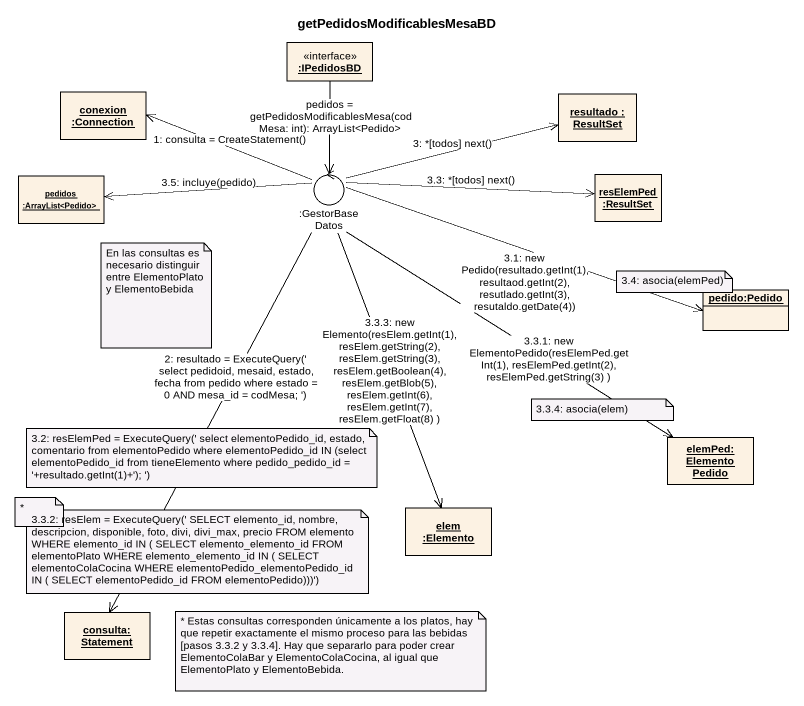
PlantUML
@startuml
title getPedidosModificablesMesaBD
allowmixing
hide circle
hide empty members
object ":IPedidosBD" as IPedidosBD <<interface>>
object "conexion :Connection" as conexion_Connection
object "resultado : ResultSet" as resultado_ResultSet
object "pedidos :ArrayList<Pedido>" as pedidos_ArrayList_Pedido
control ":GestorBaseDatos" as GestorBaseDatos
object "resElemPed :ResultSet" as resElemPed_ResultSet
object "pedido:Pedido" as pedido_Pedido
object "elemPed:ElementoPedido" as elemPed_ElementoPedido
object "elem :Elemento" as elem_Elemento
object "consulta: Statement" as consulta_Statement
IPedidosBD --> GestorBaseDatos : pedidos = getPedidosModificablesMesa(codMesa: int): ArrayList<Pedido>
resultado_ResultSet <-left- GestorBaseDatos : 3: *[todos] next()
GestorBaseDatos -left-> conexion_Connection : 1: consulta = CreateStatement()
GestorBaseDatos -left-> pedidos_ArrayList_Pedido : 3.5: incluye(pedido)
GestorBaseDatos -right-> resElemPed_ResultSet : 3.3: *[todos] next()
GestorBaseDatos -right-> pedido_Pedido : 3.1: new Pedido(resultado.getInt(1),resultaod.getInt(2), resutlado.getInt(3), resutaldo.getDate(4))
GestorBaseDatos --> elemPed_ElementoPedido : 3.3.1: new ElementoPedido(resElemPed.getInt(1), resElemPed.getInt(2), resElemPed.getString(3) )
GestorBaseDatos --> elem_Elemento : 3.3.3: new Elemento(resElem.getInt(1), resElem.getString(2), resElem.getString(3), resElem.getBoolean(4), resElem.getBlob(5), resElem.getInt(6), resElem.getInt(7), resElem.getFloat(8) )
consulta_Statement <-up- GestorBaseDatos : 2: resultado = ExecuteQuery(' select pedidoid, mesaid, estado, fecha from pedido where estado = 0 AND mesa_id = codMesa; ')
note as N1
  En las consultas es necesario distinguir entre ElementoPlato y ElementoBebida
end note
note as N2
  3.4: asocia(elemPed)
end note
note as N3
  3.3.4: asocia(elem)
end note
note as N4
  3.2: resElemPed = ExecuteQuery(' select elementoPedido_id, estado, comentario from elementoPedido where elementoPedido_id IN (select elementoPedido_id from tieneElemento where pedido_pedido_id = '+resultado.getInt(1)+'); ')
end note
note as N5
  *
end note
note as N6
  3.3.2: resElem = ExecuteQuery(' SELECT elemento_id, nombre, descripcion, disponible, foto, divi, divi_max, precio FROM elemento WHERE elemento_id IN ( SELECT elemento_elemento_id FROM elementoPlato WHERE elemento_elemento_id IN ( SELECT elementoColaCocina WHERE elementoPedido_elementoPedido_id IN ( SELECT elementoPedido_id FROM elementoPedido)))')
end note
note as N7
  * Estas consultas corresponden únicamente a los platos, hay que repetir exactamente el mismo proceso para las bebidas [pasos 3.3.2 y 3.3.4]. Hay que separarlo para poder crear ElementoColaBar y ElementoColaCocina, al igual que ElementoPlato y ElementoBebida.
end note
@enduml
